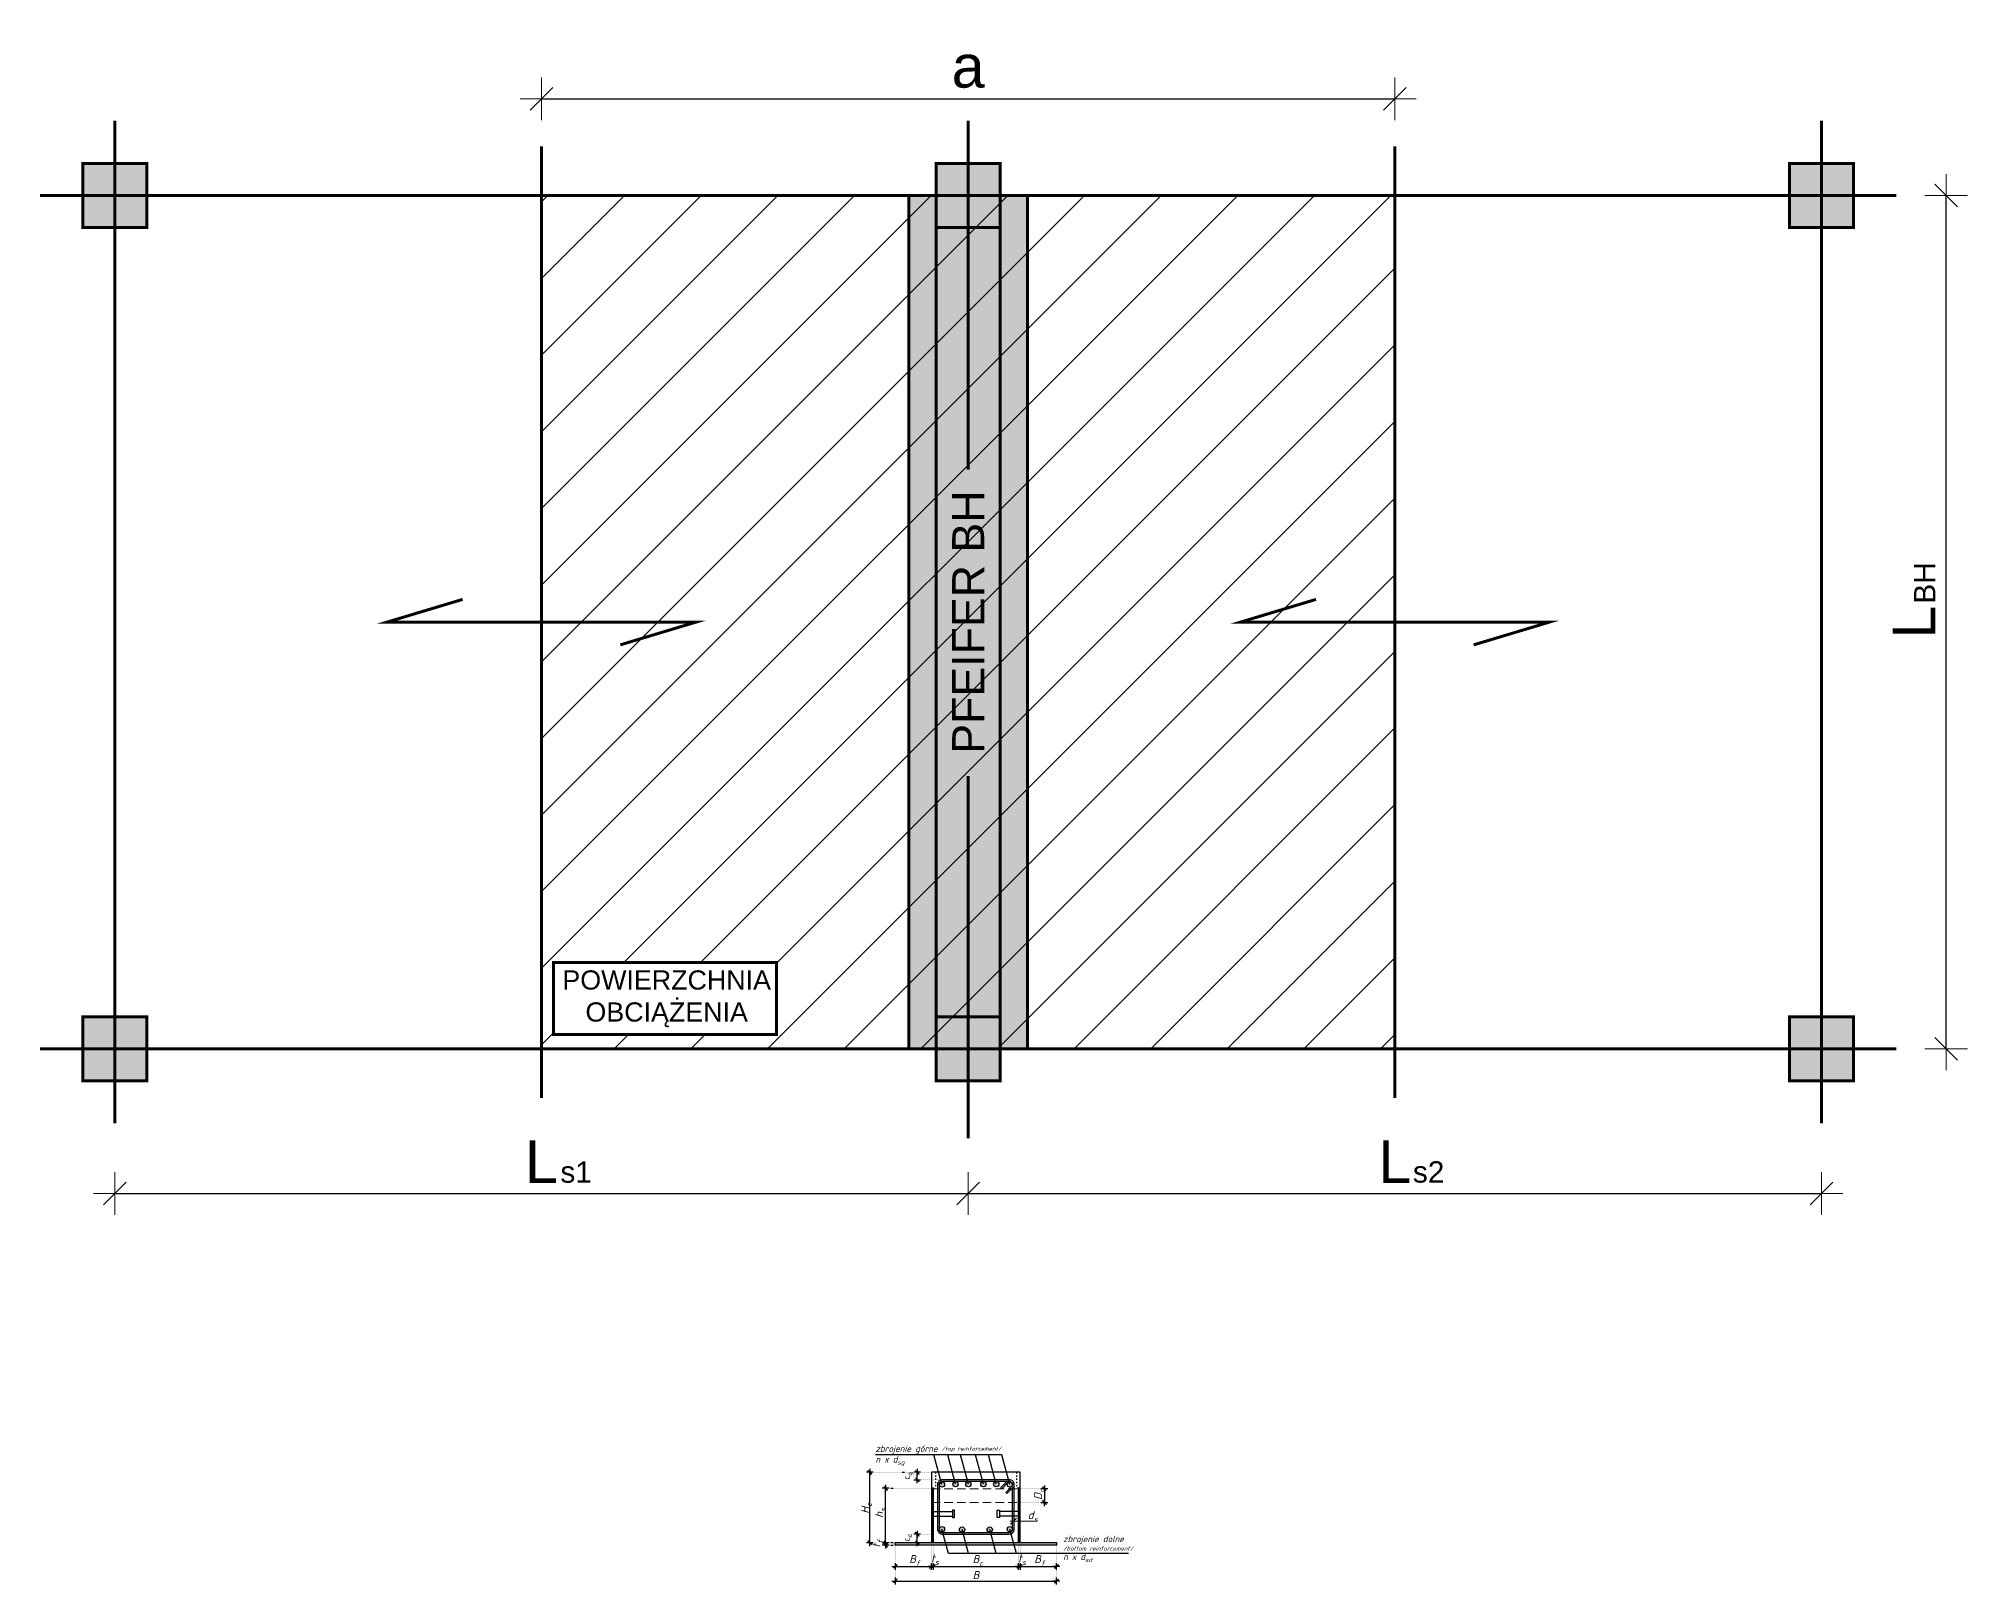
# Model space of a CAD drawing. Header units: millimetres. Extents: x 261817 to 319787, y -328430 to -285760.
# Drawn here: x 278051 to 287092, y -293006 to -285760 of the extents above; entities that cross this region are included whole.
import ezdxf
from ezdxf.enums import TextEntityAlignment as Align

# ---------------------------------------------------------------- set-up
doc = ezdxf.new("R2010")
doc.units = ezdxf.units.MM
for name, pattern in [('ACAD_ISO02W100', [15, 12, -3]), ('ACAD_ISO03W100', [30, 12, -18]), ('ACAD_ISO07W100', [3, 0, -3]), ('DASHDOT', [25.4, 12.7, -6.35, 0, -6.35]), ('DASHED', [0.75, 0.5, -0.25])]:
    doc.linetypes.add(name, pattern=pattern)
doc.layers.get('0').update_dxf_attribs({"lineweight": 0})
doc.layers.add('ISOPRO_WYMIARY', color=7, linetype='Continuous')
doc.layers.add('pfeifer', color=171, linetype='Continuous')
for name, color, linetype, lineweight in [('KRESKOWANIE_1', 9, 'Continuous', 0), ('KRESKOWIANIE_2', 8, 'Continuous', 0), ('OZNACZENIA_OPISY', 7, 'Continuous', 5)]:
    doc.layers.add(name, color=color, linetype=linetype, lineweight=lineweight)
doc.layers.add('KRESKOWANIE_3', color=7, linetype='Continuous', lineweight=0, true_color=0xbcc8e6)
doc.styles.add('ARIAL', font='arial.ttf')
doc.styles.add('sim2', font='isocpeur.ttf', dxfattribs={"width": 0.85})
doc.dimstyles.new('1-50 mISOPRO', dxfattribs={"dimscale": 4, "dimtxt": 3, "dimasz": 0.08, "dimexe": 1, "dimexo": 0, "dimgap": 1, "dimtad": 1, "dimdec": 1, "dimrnd": 0.5, "dimtxsty": 'sim2', "dimblk": 'znacznik', "dimcen": 2.5, "dimdle": 1, "dimse1": 1, "dimse2": 1, "dimclrt": 256, "dimadec": 0, "dimazin": 0, "dimtfac": 1, "dimtdec": 1, "dimtix": 1, "dimtmove": 1, "dimatfit": 0, "dimldrblk": 'ARCHTICK', "dimfxl": 1, "dimarcsym": 0})
doc.dimstyles.new('1-5m', dxfattribs={"dimscale": 2.5, "dimtxt": 4, "dimasz": 0.1, "dimexe": 1, "dimexo": 0, "dimgap": 1, "dimtad": 1, "dimdec": 0, "dimtxsty": 'ARIAL', "dimblk": '1', "dimcen": 2.5, "dimdle": 1, "dimse1": 1, "dimse2": 1, "dimclrd": 1, "dimclrt": 2, "dimadec": 0, "dimazin": 0, "dimtfac": 1, "dimtdec": 0, "dimtix": 1, "dimtmove": 2, "dimatfit": 2, "dimldrblk": 'ARCHTICK', "dimfxl": 1, "dimarcsym": 0})

# ---------------------------------------------------------------- blocks, each defined once
blk = doc.blocks.new('1')
at = {"layer": 'OZNACZENIA_OPISY', "color": 7, "lineweight": 20}
for p, q in [((0, -20), (0, 20)), ((20, 0), (-20, 0)), ((-10.6, -10.6), (10.6, 10.6))]:
    blk.add_line(p, q, dxfattribs=at)
blk = doc.blocks.new('*D396')
at = {"layer": 'Defpoints', "color": 0, "transparency": 16777216}
for p in [(278408.1, -290915.1), (282408.1, -290915.1), (282408.1, -291173.8)]:
    blk.add_point(p, dxfattribs=at)
at = {"layer": 'OZNACZENIA_OPISY', "color": 1, "lineweight": -2, "transparency": 16777216}
blk.add_line((278413.1, -291173.8), (282403.1, -291173.8), dxfattribs=at)
at = {"layer": 'OZNACZENIA_OPISY', "color": 1, "lineweight": -2, "transparency": 16777216, "xscale": 5, "yscale": 5, "zscale": 5, "rotation": 180}
blk.add_blockref('1', (278408.1, -291173.8), dxfattribs=at)
at = {"layer": 'OZNACZENIA_OPISY', "color": 1, "lineweight": -2, "transparency": 16777216, "xscale": 5, "yscale": 5, "zscale": 5}
blk.add_blockref('1', (282408.1, -291173.8), dxfattribs=at)
at = {"layer": 'OZNACZENIA_OPISY', "color": 2, "lineweight": 20, "transparency": 16777216, "insert": (280408.1, -291023.8), "char_height": 200, "attachment_point": 5, "style": 'ARIAL'}
blk.add_mtext('L', dxfattribs=at)
blk = doc.blocks.new('_ArchTick')
at = {"color": 0, "linetype": 'ByBlock', "const_width": 0.15}
blk.add_lwpolyline([(-0.5, -0.5), (0.5, 0.5)], dxfattribs=at)
blk = doc.blocks.new('*D397')
at = {"layer": 'Defpoints', "color": 0, "transparency": 16777216}
for p in [(282408.1, -290915.1), (286408.1, -290915.1), (286408.1, -291173.8)]:
    blk.add_point(p, dxfattribs=at)
at = {"layer": 'OZNACZENIA_OPISY', "color": 1, "lineweight": -2, "transparency": 16777216}
blk.add_line((282413.1, -291173.8), (286403.1, -291173.8), dxfattribs=at)
at = {"layer": 'OZNACZENIA_OPISY', "color": 1, "lineweight": -2, "transparency": 16777216, "xscale": 5, "yscale": 5, "zscale": 5, "rotation": 180}
blk.add_blockref('1', (282408.1, -291173.8), dxfattribs=at)
at = {"layer": 'OZNACZENIA_OPISY', "color": 1, "lineweight": -2, "transparency": 16777216, "xscale": 5, "yscale": 5, "zscale": 5}
blk.add_blockref('1', (286408.1, -291173.8), dxfattribs=at)
at = {"layer": 'OZNACZENIA_OPISY', "color": 2, "lineweight": 20, "transparency": 16777216, "insert": (284408.1, -291023.8), "char_height": 200, "attachment_point": 5, "style": 'ARIAL'}
blk.add_mtext('L', dxfattribs=at)
blk = doc.blocks.new('*D398')
at = {"layer": 'Defpoints', "color": 0, "transparency": 16777216}
for p in [(286758.1, -286495.1), (286991.6, -286495.1), (286758.1, -290495.1)]:
    blk.add_point(p, dxfattribs=at)
at = {"layer": 'OZNACZENIA_OPISY', "color": 1, "lineweight": -2, "transparency": 16777216}
blk.add_line((286991.6, -290490.1), (286991.6, -286500.1), dxfattribs=at)
at = {"layer": 'OZNACZENIA_OPISY', "color": 1, "lineweight": -2, "transparency": 16777216, "xscale": 5, "yscale": 5, "zscale": 5}
for p, rotation in [((286991.6, -286495.1), 90), ((286991.6, -290495.1), 270)]:
    blk.add_blockref('1', p, dxfattribs=dict(at, rotation=rotation))
at = {"layer": 'OZNACZENIA_OPISY', "color": 2, "lineweight": 20, "transparency": 16777216, "insert": (286841.6, -288495.1), "char_height": 200, "attachment_point": 5, "rotation": 90, "style": 'ARIAL'}
blk.add_mtext('L', dxfattribs=at)
blk = doc.blocks.new('*D399')
at = {"layer": 'Defpoints', "color": 0, "transparency": 16777216}
for p in [(284408.1, -286042.6), (280408.1, -286265.1), (284408.1, -286265.1)]:
    blk.add_point(p, dxfattribs=at)
at = {"layer": 'OZNACZENIA_OPISY', "color": 1, "lineweight": -2, "transparency": 16777216}
blk.add_line((280413.1, -286042.6), (284403.1, -286042.6), dxfattribs=at)
at = {"layer": 'OZNACZENIA_OPISY', "color": 1, "lineweight": -2, "transparency": 16777216, "xscale": 5, "yscale": 5, "zscale": 5, "rotation": 180}
blk.add_blockref('1', (280408.1, -286042.6), dxfattribs=at)
at = {"layer": 'OZNACZENIA_OPISY', "color": 1, "lineweight": -2, "transparency": 16777216, "xscale": 5, "yscale": 5, "zscale": 5}
blk.add_blockref('1', (284408.1, -286042.6), dxfattribs=at)
at = {"layer": 'OZNACZENIA_OPISY', "color": 2, "lineweight": 20, "transparency": 16777216, "insert": (282408.1, -285891), "char_height": 200, "attachment_point": 5, "style": 'ARIAL'}
blk.add_mtext('a', dxfattribs=at)
blk = doc.blocks.new('znacznik')
h = blk.add_hatch(color=7)
h.paths.add_polyline_path([(0, -1), (0, 0), (-1, 0), (-11, -10), (-10, -11)])
h.paths.add_polyline_path([(11, 10), (10, 11), (0, 1), (0, 0), (1, 0)])
h.paths.add_polyline_path([(0, 1), (-1, 0), (0, 0)])
h.paths.add_polyline_path([(1, 0), (0, 0), (0, -1)])
at = {"color": 7}
for p, q in [((20, 0), (-20, 0)), ((-11, -10), (10, 11)), ((-10, -11), (11, 10)), ((0, -20), (0, 20))]:
    blk.add_line(p, q, dxfattribs=at)
at = {"color": 1}
for p, q in [((10, 11), (11, 10)), ((-11, -10), (-10, -11))]:
    blk.add_line(p, q, dxfattribs=at)
blk = doc.blocks.new('*D401')
at = {"layer": 'Defpoints', "color": 0, "transparency": 16777216}
for p in [(282244.3, -292809.9), (282644.3, -292809.9), (282644.3, -292921.6)]:
    blk.add_point(p, dxfattribs=at)
at = {"layer": 'ISOPRO_WYMIARY', "color": 0, "lineweight": -2, "transparency": 16777216}
blk.add_line((282245.1, -292921.6), (282643.5, -292921.6), dxfattribs=at)
at = {"layer": 'ISOPRO_WYMIARY', "color": 0, "lineweight": -2, "transparency": 16777216, "xscale": 0.8, "yscale": 0.8, "zscale": 0.8, "rotation": 180}
blk.add_blockref('znacznik', (282244.3, -292921.6), dxfattribs=at)
at = {"layer": 'ISOPRO_WYMIARY', "color": 0, "lineweight": -2, "transparency": 16777216, "xscale": 0.8, "yscale": 0.8, "zscale": 0.8}
blk.add_blockref('znacznik', (282644.3, -292921.6), dxfattribs=at)
blk = doc.blocks.new('*D402')
at = {"layer": 'Defpoints', "color": 0, "transparency": 16777216}
for p in [(282236.3, -292809.9), (282244.3, -292809.9), (282244.3, -292921.6)]:
    blk.add_point(p, dxfattribs=at)
at = {"layer": 'ISOPRO_WYMIARY', "color": 0, "lineweight": -2, "transparency": 16777216}
for p, q in [((282235.5, -292921.6), (282234.7, -292921.6)), ((282236.3, -292921.6), (282244.3, -292921.6)), ((282245.1, -292921.6), (282245.9, -292921.6))]:
    blk.add_line(p, q, dxfattribs=at)
at = {"layer": 'ISOPRO_WYMIARY', "color": 0, "lineweight": -2, "transparency": 16777216, "xscale": 0.8, "yscale": 0.8, "zscale": 0.8}
blk.add_blockref('znacznik', (282236.3, -292921.6), dxfattribs=at)
at = {"layer": 'ISOPRO_WYMIARY', "color": 0, "lineweight": -2, "transparency": 16777216, "xscale": 0.8, "yscale": 0.8, "zscale": 0.8, "rotation": 180}
blk.add_blockref('znacznik', (282244.3, -292921.6), dxfattribs=at)
blk = doc.blocks.new('*D403')
at = {"layer": 'Defpoints', "color": 0, "transparency": 16777216}
for p in [(282644.3, -292809.9), (282652.3, -292809.9), (282652.3, -292921.6)]:
    blk.add_point(p, dxfattribs=at)
at = {"layer": 'ISOPRO_WYMIARY', "color": 0, "lineweight": -2, "transparency": 16777216}
for p, q in [((282643.5, -292921.6), (282642.7, -292921.6)), ((282644.3, -292921.6), (282652.3, -292921.6)), ((282653.1, -292921.6), (282653.9, -292921.6))]:
    blk.add_line(p, q, dxfattribs=at)
at = {"layer": 'ISOPRO_WYMIARY', "color": 0, "lineweight": -2, "transparency": 16777216, "xscale": 0.8, "yscale": 0.8, "zscale": 0.8}
blk.add_blockref('znacznik', (282644.3, -292921.6), dxfattribs=at)
at = {"layer": 'ISOPRO_WYMIARY', "color": 0, "lineweight": -2, "transparency": 16777216, "xscale": 0.8, "yscale": 0.8, "zscale": 0.8, "rotation": 180}
blk.add_blockref('znacznik', (282652.3, -292921.6), dxfattribs=at)
blk = doc.blocks.new('*D407')
at = {"layer": 'Defpoints', "color": 0, "transparency": 16777216}
for p in [(282066.3, -292821.9), (282236.3, -292809.9), (282236.3, -292921.6)]:
    blk.add_point(p, dxfattribs=at)
at = {"layer": 'ISOPRO_WYMIARY', "color": 0, "lineweight": -2, "transparency": 16777216}
blk.add_line((282067.1, -292921.6), (282235.5, -292921.6), dxfattribs=at)
at = {"layer": 'ISOPRO_WYMIARY', "color": 0, "lineweight": -2, "transparency": 16777216, "xscale": 0.8, "yscale": 0.8, "zscale": 0.8, "rotation": 180}
blk.add_blockref('znacznik', (282066.3, -292921.6), dxfattribs=at)
at = {"layer": 'ISOPRO_WYMIARY', "color": 0, "lineweight": -2, "transparency": 16777216, "xscale": 0.8, "yscale": 0.8, "zscale": 0.8}
blk.add_blockref('znacznik', (282236.3, -292921.6), dxfattribs=at)
blk = doc.blocks.new('*D404')
at = {"layer": 'Defpoints', "color": 0, "transparency": 16777216}
for p in [(282652.3, -292821.9), (282822.3, -292809.9), (282822.3, -292921.6)]:
    blk.add_point(p, dxfattribs=at)
at = {"layer": 'ISOPRO_WYMIARY', "color": 0, "lineweight": -2, "transparency": 16777216}
blk.add_line((282653.1, -292921.6), (282821.5, -292921.6), dxfattribs=at)
at = {"layer": 'ISOPRO_WYMIARY', "color": 0, "lineweight": -2, "transparency": 16777216, "xscale": 0.8, "yscale": 0.8, "zscale": 0.8, "rotation": 180}
blk.add_blockref('znacznik', (282652.3, -292921.6), dxfattribs=at)
at = {"layer": 'ISOPRO_WYMIARY', "color": 0, "lineweight": -2, "transparency": 16777216, "xscale": 0.8, "yscale": 0.8, "zscale": 0.8}
blk.add_blockref('znacznik', (282822.3, -292921.6), dxfattribs=at)
blk = doc.blocks.new('*D408')
at = {"layer": 'Defpoints', "color": 0, "transparency": 16777216}
for p in [(282066.3, -292821.9), (282822.3, -292821.9), (282822.3, -292989.9)]:
    blk.add_point(p, dxfattribs=at)
at = {"layer": 'ISOPRO_WYMIARY', "color": 0, "lineweight": -2, "transparency": 16777216}
blk.add_line((282067.1, -292989.9), (282821.5, -292989.9), dxfattribs=at)
at = {"layer": 'ISOPRO_WYMIARY', "color": 0, "lineweight": -2, "transparency": 16777216, "xscale": 0.8, "yscale": 0.8, "zscale": 0.8, "rotation": 180}
blk.add_blockref('znacznik', (282066.3, -292989.9), dxfattribs=at)
at = {"layer": 'ISOPRO_WYMIARY', "color": 0, "lineweight": -2, "transparency": 16777216, "xscale": 0.8, "yscale": 0.8, "zscale": 0.8}
blk.add_blockref('znacznik', (282822.3, -292989.9), dxfattribs=at)
blk = doc.blocks.new('*D409')
at = {"layer": 'Defpoints', "color": 0, "transparency": 16777216}
for p in [(282021.1, -292809.9), (282066.3, -292809.9), (282066.3, -292821.9)]:
    blk.add_point(p, dxfattribs=at)
at = {"layer": 'ISOPRO_WYMIARY', "color": 0, "lineweight": -2, "transparency": 16777216}
for p, q in [((282021.1, -292809.1), (282021.1, -292808.3)), ((282021.1, -292821.9), (282021.1, -292809.9)), ((282021.1, -292822.7), (282021.1, -292823.5))]:
    blk.add_line(p, q, dxfattribs=at)
at = {"layer": 'ISOPRO_WYMIARY', "color": 0, "lineweight": -2, "transparency": 16777216, "xscale": 0.8, "yscale": 0.8, "zscale": 0.8}
for p, rotation in [((282021.1, -292809.9), 270), ((282021.1, -292821.9), 90)]:
    blk.add_blockref('znacznik', p, dxfattribs=dict(at, rotation=rotation))
blk = doc.blocks.new('*D410')
at = {"layer": 'Defpoints', "color": 0, "transparency": 16777216}
for p in [(282021.1, -292554.9), (282236.3, -292554.9), (282066.3, -292809.9)]:
    blk.add_point(p, dxfattribs=at)
at = {"layer": 'ISOPRO_WYMIARY', "color": 0, "lineweight": -2, "transparency": 16777216}
blk.add_line((282021.1, -292809.1), (282021.1, -292555.7), dxfattribs=at)
at = {"layer": 'ISOPRO_WYMIARY', "color": 0, "lineweight": -2, "transparency": 16777216, "xscale": 0.8, "yscale": 0.8, "zscale": 0.8}
for p, rotation in [((282021.1, -292554.9), 90), ((282021.1, -292809.9), 270)]:
    blk.add_blockref('znacznik', p, dxfattribs=dict(at, rotation=rotation))
blk = doc.blocks.new('*D411')
at = {"layer": 'Defpoints', "color": 0, "transparency": 16777216}
for p in [(282652.3, -292557.4), (282652.3, -292622.4), (282765.4, -292622.4)]:
    blk.add_point(p, dxfattribs=at)
at = {"layer": 'ISOPRO_WYMIARY', "color": 0, "lineweight": -2, "transparency": 16777216}
blk.add_line((282765.4, -292558.2), (282765.4, -292621.6), dxfattribs=at)
at = {"layer": 'ISOPRO_WYMIARY', "color": 0, "lineweight": -2, "transparency": 16777216, "xscale": 0.8, "yscale": 0.8, "zscale": 0.8}
for p, rotation in [((282765.4, -292557.4), 90), ((282765.4, -292622.4), 270)]:
    blk.add_blockref('znacznik', p, dxfattribs=dict(at, rotation=rotation))
blk = doc.blocks.new('*D405')
at = {"layer": 'Defpoints', "color": 0, "transparency": 16777216}
for p in [(281947.1, -292479.9), (282236.3, -292479.9), (282066.3, -292809.9)]:
    blk.add_point(p, dxfattribs=at)
at = {"layer": 'ISOPRO_WYMIARY', "color": 0, "lineweight": -2, "transparency": 16777216}
blk.add_line((281947.1, -292809.1), (281947.1, -292480.7), dxfattribs=at)
at = {"layer": 'ISOPRO_WYMIARY', "color": 0, "lineweight": -2, "transparency": 16777216, "xscale": 0.8, "yscale": 0.8, "zscale": 0.8}
for p, rotation in [((281947.1, -292479.9), 90), ((281947.1, -292809.9), 270)]:
    blk.add_blockref('znacznik', p, dxfattribs=dict(at, rotation=rotation))
blk = doc.blocks.new('*D412')
at = {"layer": 'Defpoints', "color": 0, "transparency": 16777216}
for p in [(282169.3, -292479.9), (282577.9, -292479.9), (282577.9, -292514.9)]:
    blk.add_point(p, dxfattribs=at)
at = {"layer": 'ISOPRO_WYMIARY', "color": 0, "lineweight": -2, "transparency": 16777216}
blk.add_line((282169.3, -292514.1), (282169.3, -292480.7), dxfattribs=at)
at = {"layer": 'ISOPRO_WYMIARY', "color": 0, "lineweight": -2, "transparency": 16777216, "xscale": 0.8, "yscale": 0.8, "zscale": 0.8}
for p, rotation in [((282169.3, -292479.9), 90), ((282169.3, -292514.9), 270)]:
    blk.add_blockref('znacznik', p, dxfattribs=dict(at, rotation=rotation))
blk = doc.blocks.new('*D406')
at = {"layer": 'Defpoints', "color": 0, "transparency": 16777216}
for p in [(282169.3, -292769.9), (282236.3, -292809.9), (282288.3, -292769.9)]:
    blk.add_point(p, dxfattribs=at)
at = {"layer": 'ISOPRO_WYMIARY', "color": 0, "lineweight": -2, "transparency": 16777216}
blk.add_line((282169.3, -292809.1), (282169.3, -292770.7), dxfattribs=at)
at = {"layer": 'ISOPRO_WYMIARY', "color": 0, "lineweight": -2, "transparency": 16777216, "xscale": 0.8, "yscale": 0.8, "zscale": 0.8}
for p, rotation in [((282169.3, -292769.9), 90), ((282169.3, -292809.9), 270)]:
    blk.add_blockref('znacznik', p, dxfattribs=dict(at, rotation=rotation))

msp = doc.modelspace()

# ---------------------------------------------------------------- hatches: boundary and pattern name
at = {"layer": 'ISOPRO_WYMIARY'}
h = msp.add_hatch(color=256, dxfattribs=at)
h.dxf.hatch_style = 1
edge = h.paths.add_edge_path()
edge.add_arc((282539.78, -292535.85), 12.5, 0, 360)
edge = h.paths.add_edge_path()
edge.add_arc((282348.82, -292535.85), 12.5, 0, 360)
edge = h.paths.add_edge_path()
edge.add_arc((282409.3, -292535.85), 12.5, 0, 360)
edge = h.paths.add_edge_path()
edge.add_arc((282479.3, -292535.85), 12.5, 0, 360)
edge = h.paths.add_edge_path()
edge.add_arc((282285.06, -292537.61), 12.5, 0, 360)
edge = h.paths.add_edge_path()
edge.add_arc((282603.54, -292537.61), 12.5, 0, 360)
h = msp.add_hatch(color=256, dxfattribs=at)
h.dxf.hatch_style = 1
edge = h.paths.add_edge_path()
edge.add_arc((282379.3, -292748.85), 12.5, 0, 360)
edge = h.paths.add_edge_path()
edge.add_arc((282509.3, -292748.85), 12.5, 0, 360)
edge = h.paths.add_edge_path()
edge.add_arc((282603.54, -292747.09), 12.5, 0, 360)
edge = h.paths.add_edge_path()
edge.add_arc((282285.06, -292747.09), 12.5, 0, 360)
at = {"layer": 'KRESKOWANIE_1'}
h = msp.add_hatch(color=256, dxfattribs=at)
h.dxf.hatch_style = 1
h.paths.add_polyline_path([(278558.1, -286345.1), (278408.1, -286345.1), (278408.1, -286495.1), (278558.1, -286495.1)])
h.paths.add_polyline_path([(278408.1, -286345.1), (278258.1, -286345.1), (278258.1, -286495.1), (278408.1, -286495.1)])
h.paths.add_polyline_path([(278408.1, -286495.1), (278258.1, -286495.1), (278258.1, -286645.1), (278408.1, -286645.1)])
h.paths.add_polyline_path([(278558.1, -286495.1), (278408.1, -286495.1), (278408.1, -286645.1), (278558.1, -286645.1)])
h = msp.add_hatch(color=256, dxfattribs=at)
h.dxf.hatch_style = 1
h.paths.add_polyline_path([(282558.1, -286345.1), (282408.1, -286345.1), (282408.1, -286495.1), (282558.1, -286495.1)])
h.paths.add_polyline_path([(282408.1, -286345.1), (282258.1, -286345.1), (282258.1, -286495.1), (282408.1, -286495.1)])
h.paths.add_polyline_path([(282408.1, -286495.1), (282258.1, -286495.1), (282258.1, -286645.1), (282408.1, -286645.1)])
h.paths.add_polyline_path([(282558.1, -286495.1), (282408.1, -286495.1), (282408.1, -286645.1), (282558.1, -286645.1)])
h = msp.add_hatch(color=256, dxfattribs=at)
h.dxf.hatch_style = 1
h.paths.add_polyline_path([(286558.1, -286345.1), (286408.1, -286345.1), (286408.1, -286495.1), (286558.1, -286495.1)])
h.paths.add_polyline_path([(286408.1, -286345.1), (286258.1, -286345.1), (286258.1, -286495.1), (286408.1, -286495.1)])
h.paths.add_polyline_path([(286408.1, -286495.1), (286258.1, -286495.1), (286258.1, -286645.1), (286408.1, -286645.1)])
h.paths.add_polyline_path([(286558.1, -286495.1), (286408.1, -286495.1), (286408.1, -286645.1), (286558.1, -286645.1)])
h = msp.add_hatch(color=256, dxfattribs=at)
h.dxf.hatch_style = 1
h.paths.add_polyline_path([(278558.1, -290345.1), (278408.1, -290345.1), (278408.1, -290495.1), (278558.1, -290495.1)])
h.paths.add_polyline_path([(278408.1, -290345.1), (278258.1, -290345.1), (278258.1, -290495.1), (278408.1, -290495.1)])
h.paths.add_polyline_path([(278408.1, -290495.1), (278258.1, -290495.1), (278258.1, -290645.1), (278408.1, -290645.1)])
h.paths.add_polyline_path([(278558.1, -290495.1), (278408.1, -290495.1), (278408.1, -290645.1), (278558.1, -290645.1)])
h = msp.add_hatch(color=256, dxfattribs=at)
h.dxf.hatch_style = 1
h.paths.add_polyline_path([(282558.1, -290345.1), (282408.1, -290345.1), (282408.1, -290495.1), (282558.1, -290495.1)])
h.paths.add_polyline_path([(282408.1, -290345.1), (282258.1, -290345.1), (282258.1, -290495.1), (282408.1, -290495.1)])
h.paths.add_polyline_path([(282408.1, -290495.1), (282258.1, -290495.1), (282258.1, -290645.1), (282408.1, -290645.1)])
h.paths.add_polyline_path([(282558.1, -290495.1), (282408.1, -290495.1), (282408.1, -290645.1), (282558.1, -290645.1)])
h = msp.add_hatch(color=256, dxfattribs=at)
h.dxf.hatch_style = 1
h.paths.add_polyline_path([(286558.1, -290345.1), (286408.1, -290345.1), (286408.1, -290495.1), (286558.1, -290495.1)])
h.paths.add_polyline_path([(286408.1, -290345.1), (286258.1, -290345.1), (286258.1, -290495.1), (286408.1, -290495.1)])
h.paths.add_polyline_path([(286408.1, -290495.1), (286258.1, -290495.1), (286258.1, -290645.1), (286408.1, -290645.1)])
h.paths.add_polyline_path([(286558.1, -290495.1), (286408.1, -290495.1), (286408.1, -290645.1), (286558.1, -290645.1)])
at = {"layer": 'KRESKOWANIE_3'}
h = msp.add_hatch(color=256, dxfattribs=at)
h.dxf.hatch_style = 1
h.paths.add_polyline_path([(282686.1, -286495.1), (282558.1, -286495.1), (282558.1, -290495.1), (282686.1, -290495.1)])
h.paths.add_polyline_path([(282130.1, -290495.1), (282258.1, -290495.1), (282258.1, -286495.1), (282130.1, -286495.1)])
h = msp.add_hatch(color=256, dxfattribs=at)
h.dxf.hatch_style = 1
h.paths.add_polyline_path([(282236.3, -292557.35), (282244.3, -292557.35), (282244.3, -292554.85), (282236.3, -292554.85)])
h.paths.add_polyline_path([(282244.3, -292622.35), (282236.3, -292622.35), (282236.3, -292809.85), (282244.3, -292809.85)])
h = msp.add_hatch(color=256, dxfattribs=at)
h.dxf.hatch_style = 1
h.paths.add_polyline_path([(282652.3, -292622.35), (282644.3, -292622.35), (282644.3, -292809.85), (282652.3, -292809.85)])
h.paths.add_polyline_path([(282644.3, -292557.35), (282652.3, -292557.35), (282652.3, -292554.85), (282644.3, -292554.85)])
h = msp.add_hatch(color=256, dxfattribs=at)
h.dxf.hatch_style = 1
h.paths.add_polyline_path([(282822.3, -292809.85), (282066.3, -292809.85), (282066.3, -292821.85), (282822.3, -292821.85)])
at = {"layer": 'KRESKOWIANIE_2'}
h = msp.add_hatch(dxfattribs=at)
h.set_pattern_fill('ANSI31', color=256, scale=80)
h.set_pattern_definition([(45, (13031.5, 0), (-179.60512, 179.60512), [])])
h.paths.add_polyline_path([(284408.1, -286495.1), (280408.1, -286495.1), (280408.1, -290495.1), (284408.1, -290495.1)])
h.paths.add_polyline_path([(280464.21, -290427.94), (280464.21, -290090.33), (281510.17, -290090.33), (281510.17, -290427.94)])
h = msp.add_hatch(color=256, dxfattribs=at)
h.dxf.hatch_style = 1
h.paths.add_polyline_path([(282558.1, -286495.1), (282258.1, -286495.1), (282258.1, -290495.1), (282558.1, -290495.1)])

# ---------------------------------------------------------------- linework, layer by layer
for p, q in [((282730.81, -292709.54), (282603.71, -292709.54)), ((282606.07, -292723.67), (282634.34, -292695.4))]:
    msp.add_line(p, q)
at = {"color": 2, "linetype": 'DASHDOT', "ltscale": 13, "const_width": 14}
for points in [[(278408.1, -286145.1), (278408.1, -290845.1)], [(282408.1, -286145.1), (282408.1, -287779.88)], [(286408.1, -286145.1), (286408.1, -290845.1)], [(278058.1, -286495.1), (286758.1, -286495.1)], [(282408.1, -289216.17), (282408.1, -290915.1)], [(286758.1, -290495.1), (278058.1, -290495.1)]]:
    msp.add_lwpolyline(points, dxfattribs=at)
at = {"color": 3, "linetype": 'ACAD_ISO02W100', "lineweight": 30, "ltscale": 30, "const_width": 14}
for points in [[(280408.1, -290725.1), (280408.1, -286265.1)], [(284408.1, -290725.1), (284408.1, -286265.1)]]:
    msp.add_lwpolyline(points, dxfattribs=at)
at = {"color": 3, "lineweight": 30, "const_width": 14}
for points in [[(278258.1, -286345.1), (278558.1, -286345.1), (278558.1, -286645.1), (278258.1, -286645.1)], [(286258.1, -286345.1), (286558.1, -286345.1), (286558.1, -286645.1), (286258.1, -286645.1)], [(282130.1, -286495.1), (282258.1, -286495.1), (282258.1, -290495.1), (282130.1, -290495.1)], [(282686.1, -286495.1), (282558.1, -286495.1), (282558.1, -290495.1), (282686.1, -290495.1)], [(280464.21, -290090.33), (281510.17, -290090.33), (281510.17, -290427.94), (280464.21, -290427.94)], [(278258.1, -290345.1), (278558.1, -290345.1), (278558.1, -290645.1), (278258.1, -290645.1)], [(286258.1, -290345.1), (286558.1, -290345.1), (286558.1, -290645.1), (286258.1, -290645.1)]]:
    msp.add_lwpolyline(points, close=True, dxfattribs=at)
for points in [[(282258.1, -286495.1), (282258.1, -286345.1), (282558.1, -286345.1), (282558.1, -286495.1)], [(282258.1, -286495.1), (282558.1, -286495.1), (282558.1, -290495.1), (282258.1, -290495.1), (282258.1, -286495.1)], [(280038.62, -288388.52), (279684.23, -288495.1), (281131.97, -288495.1), (280777.58, -288601.68)], [(284038.62, -288388.52), (283684.23, -288495.1), (285131.97, -288495.1), (284777.58, -288601.68)], [(282258.1, -290495.1), (282258.1, -290645.1), (282558.1, -290645.1), (282558.1, -290495.1)]]:
    msp.add_lwpolyline(points, dxfattribs=at)
at = {"color": 3, "linetype": 'ACAD_ISO02W100', "lineweight": 30, "ltscale": 5, "const_width": 14}
for points in [[(282558.1, -286495.1), (282558.1, -286645.1), (282258.1, -286645.1), (282258.1, -286495.1)], [(282558.1, -290495.1), (282558.1, -290345.1), (282258.1, -290345.1), (282258.1, -290495.1)]]:
    msp.add_lwpolyline(points, dxfattribs=at)
at = {"layer": 'ISOPRO_WYMIARY'}
for p, q in [((282566.42, -292399.07), (281974.1, -292399.07)), ((282285.06, -292537.61), (282247.94, -292399.07)), ((282348.82, -292535.85), (282312.17, -292399.07)), ((282409.3, -292535.85), (282372.65, -292399.07)), ((282479.3, -292535.85), (282442.65, -292399.07)), ((282539.78, -292535.85), (282503.13, -292399.07)), ((282603.54, -292537.61), (282566.42, -292399.07)), ((282560.76, -292551.4), (282589.31, -292522.85)), ((282566.42, -292557.05), (282560.76, -292551.4)), ((282594.7, -292528.77), (282566.42, -292557.05)), ((282616.3, -292542.53), (282584.1, -292574.73)), ((282589.75, -292580.39), (282624.3, -292545.84)), ((282584.1, -292574.73), (282589.75, -292580.39)), ((282244.3, -292663.85), (282334.3, -292663.85)), ((282244.3, -292685.85), (282334.3, -292685.85)), ((282644.3, -292663.85), (282554.3, -292663.85)), ((282644.3, -292685.85), (282554.3, -292685.85)), ((282315.45, -292860.51), (282285.06, -292747.09)), ((282409.22, -292860.51), (282379.3, -292748.85)), ((282539.22, -292860.51), (282509.3, -292748.85)), ((282633.93, -292860.51), (282603.54, -292747.09)), ((283159.64, -292860.51), (282315.45, -292860.51))]:
    msp.add_line(p, q, dxfattribs=at)
at = {"layer": 'ISOPRO_WYMIARY', "linetype": 'ACAD_ISO07W100'}
for p, q in [((281963.13, -292479.85), (282236.3, -292479.85)), ((282185.26, -292514.85), (282288.3, -292514.85)), ((282037.1, -292554.85), (282236.3, -292554.85)), ((282652.3, -292557.35), (282749.37, -292557.35)), ((282652.3, -292622.35), (282749.37, -292622.35)), ((282037.1, -292809.85), (282066.3, -292809.85)), ((282037.1, -292821.85), (282066.3, -292821.85)), ((282066.3, -292821.85), (282066.3, -292973.89)), ((282185.26, -292769.85), (282236.3, -292769.85)), ((282236.3, -292905.58), (282236.3, -292821.85)), ((282244.3, -292905.58), (282244.3, -292821.85)), ((282644.3, -292905.58), (282644.3, -292821.85)), ((282652.3, -292905.58), (282652.3, -292821.85)), ((282822.3, -292973.89), (282822.3, -292821.85))]:
    msp.add_line(p, q, dxfattribs=at)
at = {"layer": 'ISOPRO_WYMIARY'}
for points in [[(282644.3, -292554.85), (282652.3, -292554.85), (282652.3, -292479.85), (282236.3, -292479.85), (282236.3, -292554.85), (282244.3, -292554.85), (282244.3, -292809.85), (282644.3, -292809.85), (282644.3, -292554.85)], [(282236.3, -292809.85), (282244.3, -292809.85), (282244.3, -292554.85), (282236.3, -292554.85)], [(282644.3, -292809.85), (282652.3, -292809.85), (282652.3, -292554.85), (282644.3, -292554.85)], [(282822.3, -292821.85), (282066.3, -292821.85), (282066.3, -292809.85), (282822.3, -292809.85)]]:
    msp.add_lwpolyline(points, close=True, dxfattribs=at)
for points in [[(282624.3, -292538.85, 0.4142136), (282600.3, -292514.85), (282288.3, -292514.85, 0.4142136), (282264.3, -292538.85), (282264.3, -292745.85, 0.4142136), (282288.3, -292769.85), (282600.3, -292769.85, 0.4142136), (282624.3, -292745.85), (282624.3, -292538.85, 0.4142136)], [(282334.3, -292658.35), (282334.3, -292691.35, 0.4142136), (282335.3, -292692.35), (282343.3, -292692.35, 0.4142136), (282344.3, -292691.35), (282344.3, -292658.35, 0.4142136), (282343.3, -292657.35), (282335.3, -292657.35, 0.4142136)], [(282554.3, -292658.35), (282554.3, -292691.35, -0.4142136), (282553.3, -292692.35), (282545.3, -292692.35, -0.4142136), (282544.3, -292691.35), (282544.3, -292658.35, -0.4142136), (282545.3, -292657.35), (282553.3, -292657.35, -0.4142136)]]:
    msp.add_lwpolyline(points, format="xyb", close=True, dxfattribs=at)
msp.add_lwpolyline([(282616.3, -292542.53), (282616.3, -292538.85, 0.4142136), (282600.3, -292522.85), (282288.3, -292522.85, 0.4142136), (282272.3, -292538.85), (282272.3, -292745.85, 0.4142136), (282288.3, -292761.85), (282600.3, -292761.85, 0.4142136), (282616.3, -292745.85), (282616.3, -292553.84)], format="xyb", dxfattribs=at)
for centre in [(282285.06, -292537.61), (282348.82, -292535.85), (282409.3, -292535.85), (282479.3, -292535.85), (282539.78, -292535.85), (282603.54, -292537.61), (282285.06, -292747.09), (282379.3, -292748.85), (282509.3, -292748.85), (282603.54, -292747.09)]:
    msp.add_circle(centre, 12.5, dxfattribs=at)
at = {"layer": 'OZNACZENIA_OPISY', "linetype": 'DASHED', "ltscale": 80}
for p, q in [((282236.3, -292557.35), (282652.3, -292557.35)), ((282236.3, -292622.35), (282652.3, -292622.35))]:
    msp.add_line(p, q, dxfattribs=at)
at = {"layer": 'pfeifer', "color": 7, "linetype": 'ACAD_ISO03W100', "ltscale": 0.5}
for p, q in [((282254.3, -292479.85), (282254.3, -292554.85)), ((282634.3, -292479.85), (282634.3, -292554.85)), ((282244.3, -292554.85), (282254.3, -292554.85)), ((282644.3, -292554.85), (282634.3, -292554.85))]:
    msp.add_line(p, q, dxfattribs=at)

# ---------------------------------------------------------------- texts
at = {"layer": 'ISOPRO_WYMIARY', "style": 'sim2'}
for s, height, p in [('c', 30, (282135.09, -292514.86)), ('g', 21, (282144.59, -292496.9)), ('c', 30, (282135.09, -292804.86)), ('d', 21, (282144.59, -292786.9))]:
    msp.add_text(s, height=height, rotation=90, dxfattribs=at).set_placement(p)
at = {"layer": 'ISOPRO_WYMIARY', "attachment_point": 1, "style": 'sim2'}
for s, insert, char_height, width in [('\\A1;{\\fISOCPEUR|b0|i1|c238|p34;\\W1;zbrojenie górne \\H0.66667x;/top reinforcement/\\H1.5x;\\Pn x d\\H0.7x;\\S^ sg;}', (281974.1, -292354.66), 30, 745.0034), ('\\A1;{\\fISOCPEUR|b0|i1|c238|p34;\\W1;d\\H0.7x;\\S^ s;}', (282687.26, -292662.05), 37.5, 40.2591), ('\\A1;{\\fISOCPEUR|b0|i1|c238|p34;\\W1;zbrojenie dolne\\P\\H0.66667x;/bottom reinforcement/\\H1.5x;\\Pn x d\\H0.7x;\\S^ sd;}', (282853.65, -292777.79), 30, 385.1844), ('\\A1;{\\fISOCPEUR|b0|i1|c238|p34;\\W1;B\\H0.7x;\\S^ f;}', (282131.49, -292868.45), 37.5, 85.0481), ('\\A1;{\\fISOCPEUR|b0|i1|c238|p34;\\W1;t\\H0.7x;\\S^ s;}', (282233.04, -292864.81), 37.5, 85.0481), ('\\A1;{\\fISOCPEUR|b0|i1|c238|p34;\\W1;B\\H0.7x;\\S^ c;}', (282428.65, -292868.45), 37.5, 85.0481), ('\\A1;{\\fISOCPEUR|b0|i1|c238|p34;\\W1;t\\H0.7x;\\S^ s;}', (282641.04, -292864.81), 37.5, 85.0481), ('\\A1;{\\fISOCPEUR|b0|i1|c238|p34;\\W1;B\\H0.7x;\\S^ f;}', (282717.49, -292868.45), 37.5, 85.0481), ('\\A1;{\\fISOCPEUR|b0|i1|c238|p34;\\W1;B}', (282428.65, -292943.39), 37.5, 85.0481)]:
    msp.add_mtext(s, dxfattribs=dict(at, insert=insert, char_height=char_height, width=width))
at = {"layer": 'ISOPRO_WYMIARY', "char_height": 37.5, "width": 40.2591, "attachment_point": 1, "rotation": 90, "style": 'sim2'}
for s, insert in [('\\A1;{\\fISOCPEUR|b0|i1|c238|p34;\\W1;H\\H0.7x;\\S^ c;}', (281906.84, -292674.5)), ('\\A1;{\\fISOCPEUR|b0|i1|c238|p34;\\W1;D\\H0.7x;\\S^ o;}', (282716.46, -292609.93)), ('\\A1;{\\fISOCPEUR|b0|i1|c238|p34;\\W1;h\\H0.7x;\\S^ s;}', (281972.19, -292694.15)), ('\\A1;{\\fISOCPEUR|b0|i1|c238|p34;\\W1;t\\H0.7x;\\S^ f;}', (281958.57, -292833.91))]:
    msp.add_mtext(s, dxfattribs=dict(at, insert=insert))
at = {"layer": 'OZNACZENIA_OPISY', "color": 7, "style": 'ARIAL'}
msp.add_text('PFEIFER BH', height=150, rotation=90, dxfattribs=at).set_placement((282408.1, -288495.1), align=Align.MIDDLE_CENTER)
at = {"layer": 'OZNACZENIA_OPISY', "lineweight": 20, "style": 'ARIAL'}
msp.add_text('BH', height=100, rotation=90, dxfattribs=at).set_placement((286941.39, -288408.4))
for s, p in [('s1', (280496.85, -291122.69)), ('s2', (284492.6, -291122.33))]:
    msp.add_text(s, height=100, dxfattribs=at).set_placement(p)
at = {"layer": 'OZNACZENIA_OPISY', "lineweight": 20, "insert": (280995.02, -290260.81), "char_height": 90, "attachment_point": 5, "style": 'ARIAL'}
msp.add_mtext_dynamic_manual_height_columns('POWIERZCHNIA OBCIĄŻENIA', width=312.1799, gutter_width=350, heights=[0], dxfattribs=at)

# ---------------------------------------------------------------- dimensions: what is measured, and where the dimension line sits
at = {"layer": 'ISOPRO_WYMIARY'}
for base, p1, p2, angle, picture, middle in [((281947.13, -292479.85), (282066.3, -292809.85), (282236.3, -292479.85), 90, '*D405', (281947.13, -292644.85)), ((282021.1, -292554.85), (282066.3, -292809.85), (282236.3, -292554.85), 90, '*D410', (282021.1, -292682.35)), ((282169.26, -292479.85), (282577.87, -292514.85), (282577.87, -292479.85), 90, '*D412', (282169.26, -292497.35)), ((282765.37, -292622.35), (282652.3, -292557.35), (282652.3, -292622.35), 90, '*D411', (282765.37, -292589.85)), ((282021.1, -292809.85), (282066.3, -292821.85), (282066.3, -292809.85), 90, '*D409', (282021.1, -292815.85)), ((282169.26, -292769.85), (282236.3, -292809.85), (282288.3, -292769.85), 90, '*D406', (282169.26, -292789.85)), ((282244.3, -292921.58), (282236.3, -292809.85), (282244.3, -292809.85), 180, '*D402', (282240.3, -292921.58)), ((282652.3, -292921.58), (282644.3, -292809.85), (282652.3, -292809.85), 180, '*D403', (282648.3, -292921.58))]:
    dim = msp.add_linear_dim(base=base, p1=p1, p2=p2, angle=angle, text=' ', dimstyle='1-50 mISOPRO', override={"dimscale": 10}, dxfattribs=at)
    dim.commit()
    dim.dimension.update_dxf_attribs({"geometry": picture, "text_midpoint": middle})
for base, p1, p2, picture, middle in [((282236.3, -292921.58), (282066.3, -292821.85), (282236.3, -292809.85), '*D407', (282151.3, -292921.58)), ((282822.3, -292989.89), (282066.3, -292821.85), (282822.3, -292821.85), '*D408', (282444.3, -292989.89)), ((282644.3, -292921.58), (282244.3, -292809.85), (282644.3, -292809.85), '*D401', (282444.3, -292921.58)), ((282822.3, -292921.58), (282652.3, -292821.85), (282822.3, -292809.85), '*D404', (282737.3, -292921.58))]:
    dim = msp.add_linear_dim(base=base, p1=p1, p2=p2, text=' ', dimstyle='1-50 mISOPRO', override={"dimscale": 10}, dxfattribs=at)
    dim.commit()
    dim.dimension.update_dxf_attribs({"geometry": picture, "text_midpoint": middle})
at = {"layer": 'OZNACZENIA_OPISY', "color": 3, "lineweight": 20}
for base, p1, p2, text, picture, middle in [((284408.1, -286042.59), (280408.1, -286265.1), (284408.1, -286265.1), 'a', '*D399', (282408.1, -285890.95)), ((282408.1, -291173.79), (278408.1, -290915.1), (282408.1, -290915.1), 'L', '*D396', (280408.1, -291023.79)), ((286408.1, -291173.79), (282408.1, -290915.1), (286408.1, -290915.1), 'L', '*D397', (284408.1, -291023.79))]:
    dim = msp.add_linear_dim(base=base, p1=p1, p2=p2, text=text, dimstyle='1-5m', override={"dimscale": 50}, dxfattribs=at)
    dim.commit()
    dim.dimension.update_dxf_attribs({"geometry": picture, "text_midpoint": middle})
dim = msp.add_linear_dim(base=(286991.63, -286495.1), p1=(286758.1, -290495.1), p2=(286758.1, -286495.1), angle=90, text='L', dimstyle='1-5m', override={"dimscale": 50}, dxfattribs=at)
dim.commit()
dim.dimension.update_dxf_attribs({"geometry": '*D398', "text_midpoint": (286841.63, -288495.1)})

doc.saveas('drawing.dxf')
